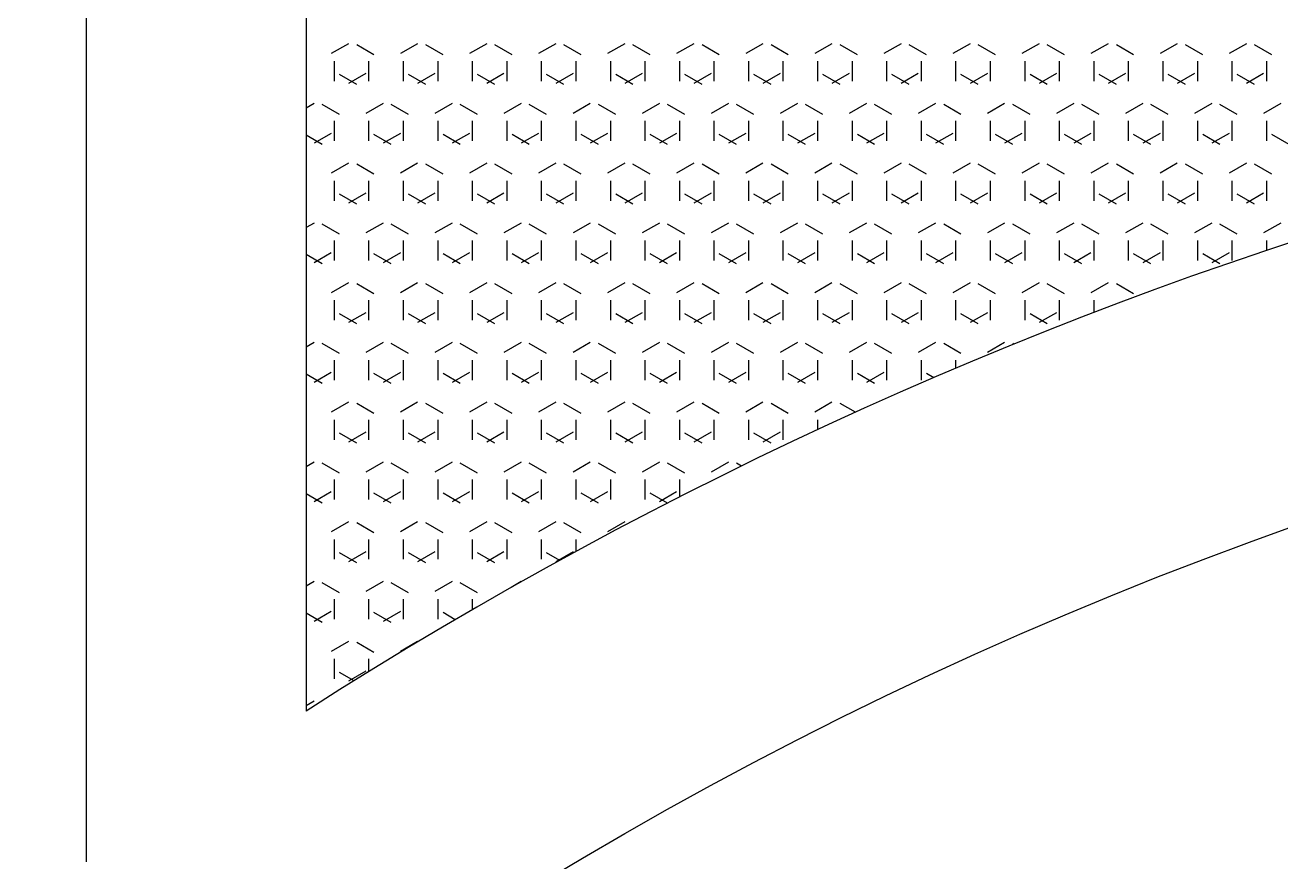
# Model space of a CAD drawing. Extents: x 53 to 973, y -54 to 585.
# Drawn here: x 145.42 to 185.42, y 195.65 to 222.32 of the extents above; entities that cross this region are included whole.
import ezdxf

# ---------------------------------------------------------------- set-up
doc = ezdxf.new("R2010")
doc.units = 0
doc.layers.add('KADRBM', color=7, linetype='CONTINUOUS')

msp = doc.modelspace()

# ---------------------------------------------------------------- linework, layer by layer
at = {"layer": 'KADRBM'}
for p, q in [((147.367, 244.218), (147.367, 195.648)), ((154.367, 244.218), (154.367, 200.452)), ((155.72, 221.725), (155.17, 221.407)), ((156.529, 221.373), (155.979, 221.691)), ((157.92, 221.725), (157.37, 221.407)), ((158.729, 221.373), (158.179, 221.691)), ((160.12, 221.725), (159.57, 221.407)), ((160.928, 221.373), (160.378, 221.691)), ((162.319, 221.725), (161.769, 221.407)), ((163.128, 221.373), (162.578, 221.691)), ((164.519, 221.725), (163.969, 221.407)), ((165.328, 221.373), (164.778, 221.691)), ((166.719, 221.725), (166.169, 221.407)), ((167.528, 221.373), (166.978, 221.691)), ((168.918, 221.725), (168.369, 221.407)), ((169.727, 221.373), (169.177, 221.691)), ((171.118, 221.725), (170.568, 221.407)), ((171.927, 221.373), (171.377, 221.691)), ((173.318, 221.725), (172.768, 221.407)), ((174.127, 221.373), (173.577, 221.691)), ((175.518, 221.725), (174.968, 221.407)), ((176.326, 221.373), (175.776, 221.691)), ((177.717, 221.725), (177.167, 221.407)), ((178.526, 221.373), (177.976, 221.691)), ((179.917, 221.725), (179.367, 221.407)), ((180.726, 221.373), (180.176, 221.691)), ((182.117, 221.725), (181.567, 221.407)), ((182.925, 221.373), (182.376, 221.691)), ((184.316, 221.725), (183.766, 221.407)), ((185.125, 221.373), (184.575, 221.691)), ((155.27, 220.531), (155.27, 221.166)), ((156.37, 220.531), (156.37, 221.166)), ((157.47, 220.531), (157.47, 221.166)), ((158.57, 220.531), (158.57, 221.166)), ((159.67, 220.531), (159.67, 221.166)), ((160.769, 220.531), (160.769, 221.166)), ((161.869, 220.531), (161.869, 221.166)), ((162.969, 220.531), (162.969, 221.166)), ((164.069, 220.531), (164.069, 221.166)), ((165.169, 220.531), (165.169, 221.166)), ((166.269, 220.531), (166.269, 221.166)), ((167.368, 220.531), (167.368, 221.166)), ((168.468, 220.531), (168.468, 221.166)), ((169.568, 220.531), (169.568, 221.166)), ((170.668, 220.531), (170.668, 221.166)), ((171.768, 220.531), (171.768, 221.166)), ((172.868, 220.531), (172.868, 221.166)), ((173.968, 220.531), (173.968, 221.166)), ((175.067, 220.531), (175.067, 221.166)), ((176.167, 220.531), (176.167, 221.166)), ((177.267, 220.531), (177.267, 221.166)), ((178.367, 220.531), (178.367, 221.166)), ((179.467, 220.531), (179.467, 221.166)), ((180.567, 220.531), (180.567, 221.166)), ((181.667, 220.531), (181.667, 221.166)), ((182.766, 220.531), (182.766, 221.166)), ((183.866, 220.531), (183.866, 221.166)), ((184.966, 220.531), (184.966, 221.166)), ((155.979, 220.421), (155.429, 220.738)), ((156.27, 220.772), (155.72, 220.455)), ((158.179, 220.421), (157.629, 220.738)), ((158.47, 220.772), (157.92, 220.455)), ((160.378, 220.421), (159.829, 220.738)), ((160.67, 220.772), (160.12, 220.455)), ((162.578, 220.421), (162.028, 220.738)), ((162.869, 220.772), (162.319, 220.455)), ((164.778, 220.421), (164.228, 220.738)), ((165.069, 220.772), (164.519, 220.455)), ((166.978, 220.421), (166.428, 220.738)), ((167.269, 220.772), (166.719, 220.455)), ((169.177, 220.421), (168.627, 220.738)), ((169.468, 220.772), (168.918, 220.455)), ((171.377, 220.421), (170.827, 220.738)), ((171.668, 220.772), (171.118, 220.455)), ((173.577, 220.421), (173.027, 220.738)), ((173.868, 220.772), (173.318, 220.455)), ((175.776, 220.421), (175.226, 220.738)), ((176.068, 220.772), (175.518, 220.455)), ((177.976, 220.421), (177.426, 220.738)), ((178.267, 220.772), (177.717, 220.455)), ((180.176, 220.421), (179.626, 220.738)), ((180.467, 220.772), (179.917, 220.455)), ((182.376, 220.421), (181.826, 220.738)), ((182.667, 220.772), (182.117, 220.455)), ((184.575, 220.421), (184.025, 220.738)), ((184.866, 220.772), (184.316, 220.455)), ((154.62, 219.82), (154.367, 219.674)), ((155.429, 219.468), (154.879, 219.786)), ((156.82, 219.82), (156.27, 219.502)), ((157.629, 219.468), (157.079, 219.786)), ((159.02, 219.82), (158.47, 219.502)), ((159.829, 219.468), (159.279, 219.786)), ((161.22, 219.82), (160.67, 219.502)), ((162.028, 219.468), (161.478, 219.786)), ((163.419, 219.82), (162.869, 219.502)), ((164.228, 219.468), (163.678, 219.786)), ((165.619, 219.82), (165.069, 219.502)), ((166.428, 219.468), (165.878, 219.786)), ((167.819, 219.82), (167.269, 219.502)), ((168.627, 219.468), (168.077, 219.786)), ((170.018, 219.82), (169.468, 219.502)), ((170.827, 219.468), (170.277, 219.786)), ((172.218, 219.82), (171.668, 219.502)), ((173.027, 219.468), (172.477, 219.786)), ((174.418, 219.82), (173.868, 219.502)), ((175.226, 219.468), (174.677, 219.786)), ((176.617, 219.82), (176.068, 219.502)), ((177.426, 219.468), (176.876, 219.786)), ((178.817, 219.82), (178.267, 219.502)), ((179.626, 219.468), (179.076, 219.786)), ((181.017, 219.82), (180.467, 219.502)), ((181.826, 219.468), (181.276, 219.786)), ((183.217, 219.82), (182.667, 219.502)), ((184.025, 219.468), (183.475, 219.786)), ((185.416, 219.82), (184.866, 219.502)), ((155.27, 218.626), (155.27, 219.261)), ((156.37, 218.626), (156.37, 219.261)), ((157.47, 218.626), (157.47, 219.261)), ((158.57, 218.626), (158.57, 219.261)), ((159.67, 218.626), (159.67, 219.261)), ((160.769, 218.626), (160.769, 219.261)), ((161.869, 218.626), (161.869, 219.261)), ((162.969, 218.626), (162.969, 219.261)), ((164.069, 218.626), (164.069, 219.261)), ((165.169, 218.626), (165.169, 219.261)), ((166.269, 218.626), (166.269, 219.261)), ((167.368, 218.626), (167.368, 219.261)), ((168.468, 218.626), (168.468, 219.261)), ((169.568, 218.626), (169.568, 219.261)), ((170.668, 218.626), (170.668, 219.261)), ((171.768, 218.626), (171.768, 219.261)), ((172.868, 218.626), (172.868, 219.261)), ((173.968, 218.626), (173.968, 219.261)), ((175.067, 218.626), (175.067, 219.261)), ((176.167, 218.626), (176.167, 219.261)), ((177.267, 218.626), (177.267, 219.261)), ((178.367, 218.626), (178.367, 219.261)), ((179.467, 218.626), (179.467, 219.261)), ((180.567, 218.626), (180.567, 219.261)), ((181.667, 218.626), (181.667, 219.261)), ((182.766, 218.626), (182.766, 219.261)), ((183.866, 218.626), (183.866, 219.261)), ((184.966, 218.626), (184.966, 219.261)), ((154.879, 218.516), (154.367, 218.811)), ((155.17, 218.867), (154.62, 218.55)), ((157.079, 218.516), (156.529, 218.833)), ((157.37, 218.867), (156.82, 218.55)), ((159.279, 218.516), (158.729, 218.833)), ((159.57, 218.867), (159.02, 218.55)), ((161.478, 218.516), (160.928, 218.833)), ((161.769, 218.867), (161.22, 218.55)), ((163.678, 218.516), (163.128, 218.833)), ((163.969, 218.867), (163.419, 218.55)), ((165.878, 218.516), (165.328, 218.833)), ((166.169, 218.867), (165.619, 218.55)), ((168.077, 218.516), (167.528, 218.833)), ((168.369, 218.867), (167.819, 218.55)), ((170.277, 218.516), (169.727, 218.833)), ((170.568, 218.867), (170.018, 218.55)), ((172.477, 218.516), (171.927, 218.833)), ((172.768, 218.867), (172.218, 218.55)), ((174.677, 218.516), (174.127, 218.833)), ((174.968, 218.867), (174.418, 218.55)), ((176.876, 218.516), (176.326, 218.833)), ((177.167, 218.867), (176.617, 218.55)), ((179.076, 218.516), (178.526, 218.833)), ((179.367, 218.867), (178.817, 218.55)), ((181.276, 218.516), (180.726, 218.833)), ((181.567, 218.867), (181.017, 218.55)), ((183.475, 218.516), (182.925, 218.833)), ((183.766, 218.867), (183.217, 218.55)), ((185.675, 218.516), (185.125, 218.833)), ((155.72, 217.915), (155.17, 217.597)), ((156.529, 217.563), (155.979, 217.881)), ((157.92, 217.915), (157.37, 217.597)), ((158.729, 217.563), (158.179, 217.881)), ((160.12, 217.915), (159.57, 217.597)), ((160.928, 217.563), (160.378, 217.881)), ((162.319, 217.915), (161.769, 217.597)), ((163.128, 217.563), (162.578, 217.881)), ((164.519, 217.915), (163.969, 217.597)), ((165.328, 217.563), (164.778, 217.881)), ((166.719, 217.915), (166.169, 217.597)), ((167.528, 217.563), (166.978, 217.881)), ((168.918, 217.915), (168.369, 217.597)), ((169.727, 217.563), (169.177, 217.881)), ((171.118, 217.915), (170.568, 217.597)), ((171.927, 217.563), (171.377, 217.881)), ((173.318, 217.915), (172.768, 217.597)), ((174.127, 217.563), (173.577, 217.881)), ((175.518, 217.915), (174.968, 217.597)), ((176.326, 217.563), (175.776, 217.881)), ((177.717, 217.915), (177.167, 217.597)), ((178.526, 217.563), (177.976, 217.881)), ((179.917, 217.915), (179.367, 217.597)), ((180.726, 217.563), (180.176, 217.881)), ((182.117, 217.915), (181.567, 217.597)), ((182.925, 217.563), (182.376, 217.881)), ((184.316, 217.915), (183.766, 217.597)), ((185.125, 217.563), (184.575, 217.881)), ((155.27, 216.721), (155.27, 217.356)), ((156.37, 216.721), (156.37, 217.356)), ((157.47, 216.721), (157.47, 217.356)), ((158.57, 216.721), (158.57, 217.356)), ((159.67, 216.721), (159.67, 217.356)), ((160.769, 216.721), (160.769, 217.356)), ((161.869, 216.721), (161.869, 217.356)), ((162.969, 216.721), (162.969, 217.356)), ((164.069, 216.721), (164.069, 217.356)), ((165.169, 216.721), (165.169, 217.356)), ((166.269, 216.721), (166.269, 217.356)), ((167.368, 216.721), (167.368, 217.356)), ((168.468, 216.721), (168.468, 217.356)), ((169.568, 216.721), (169.568, 217.356)), ((170.668, 216.721), (170.668, 217.356)), ((171.768, 216.721), (171.768, 217.356)), ((172.868, 216.721), (172.868, 217.356)), ((173.968, 216.721), (173.968, 217.356)), ((175.067, 216.721), (175.067, 217.356)), ((176.167, 216.721), (176.167, 217.356)), ((177.267, 216.721), (177.267, 217.356)), ((178.367, 216.721), (178.367, 217.356)), ((179.467, 216.721), (179.467, 217.356)), ((180.567, 216.721), (180.567, 217.356)), ((181.667, 216.721), (181.667, 217.356)), ((182.766, 216.721), (182.766, 217.356)), ((183.866, 216.721), (183.866, 217.356)), ((184.966, 216.721), (184.966, 217.356)), ((155.979, 216.611), (155.429, 216.928)), ((156.27, 216.962), (155.72, 216.645)), ((158.179, 216.611), (157.629, 216.928)), ((158.47, 216.962), (157.92, 216.645)), ((160.378, 216.611), (159.829, 216.928)), ((160.67, 216.962), (160.12, 216.645)), ((162.578, 216.611), (162.028, 216.928)), ((162.869, 216.962), (162.319, 216.645)), ((164.778, 216.611), (164.228, 216.928)), ((165.069, 216.962), (164.519, 216.645)), ((166.978, 216.611), (166.428, 216.928)), ((167.269, 216.962), (166.719, 216.645)), ((169.177, 216.611), (168.627, 216.928)), ((169.468, 216.962), (168.918, 216.645)), ((171.377, 216.611), (170.827, 216.928)), ((171.668, 216.962), (171.118, 216.645)), ((173.577, 216.611), (173.027, 216.928)), ((173.868, 216.962), (173.318, 216.645)), ((175.776, 216.611), (175.226, 216.928)), ((176.068, 216.962), (175.518, 216.645)), ((177.976, 216.611), (177.426, 216.928)), ((178.267, 216.962), (177.717, 216.645)), ((180.176, 216.611), (179.626, 216.928)), ((180.467, 216.962), (179.917, 216.645)), ((182.376, 216.611), (181.826, 216.928)), ((182.667, 216.962), (182.117, 216.645)), ((184.575, 216.611), (184.025, 216.928)), ((184.866, 216.962), (184.316, 216.645)), ((154.62, 216.01), (154.367, 215.864)), ((156.82, 216.01), (156.27, 215.692)), ((159.02, 216.01), (158.47, 215.692)), ((161.22, 216.01), (160.67, 215.692)), ((163.419, 216.01), (162.869, 215.692)), ((165.619, 216.01), (165.069, 215.692)), ((167.819, 216.01), (167.269, 215.692)), ((170.018, 216.01), (169.468, 215.692)), ((172.218, 216.01), (171.668, 215.692)), ((174.418, 216.01), (173.868, 215.692)), ((176.617, 216.01), (176.068, 215.692)), ((178.817, 216.01), (178.267, 215.692)), ((181.017, 216.01), (180.467, 215.692)), ((183.217, 216.01), (182.667, 215.692)), ((185.416, 216.01), (184.866, 215.692)), ((155.429, 215.658), (154.879, 215.976)), ((157.629, 215.658), (157.079, 215.976)), ((159.829, 215.658), (159.279, 215.976)), ((162.028, 215.658), (161.478, 215.976)), ((164.228, 215.658), (163.678, 215.976)), ((166.428, 215.658), (165.878, 215.976)), ((168.627, 215.658), (168.077, 215.976)), ((170.827, 215.658), (170.277, 215.976)), ((173.027, 215.658), (172.477, 215.976)), ((175.226, 215.658), (174.677, 215.976)), ((177.426, 215.658), (176.876, 215.976)), ((179.626, 215.658), (179.076, 215.976)), ((181.826, 215.658), (181.276, 215.976)), ((184.025, 215.658), (183.475, 215.976)), ((155.27, 214.816), (155.27, 215.451)), ((156.37, 214.816), (156.37, 215.451)), ((157.47, 214.816), (157.47, 215.451)), ((158.57, 214.816), (158.57, 215.451)), ((159.67, 214.816), (159.67, 215.451)), ((160.769, 214.816), (160.769, 215.451)), ((161.869, 214.816), (161.869, 215.451)), ((162.969, 214.816), (162.969, 215.451)), ((164.069, 214.816), (164.069, 215.451)), ((165.169, 214.816), (165.169, 215.451)), ((166.269, 214.816), (166.269, 215.451)), ((167.368, 214.816), (167.368, 215.451)), ((168.468, 214.816), (168.468, 215.451)), ((169.568, 214.816), (169.568, 215.451)), ((170.668, 214.816), (170.668, 215.451)), ((171.768, 214.816), (171.768, 215.451)), ((172.868, 214.816), (172.868, 215.451)), ((173.968, 214.816), (173.968, 215.451)), ((175.067, 214.816), (175.067, 215.451)), ((176.167, 214.816), (176.167, 215.451)), ((177.267, 214.816), (177.267, 215.451)), ((178.367, 214.816), (178.367, 215.451)), ((179.467, 214.816), (179.467, 215.451)), ((180.567, 214.816), (180.567, 215.451)), ((181.667, 214.816), (181.667, 215.451)), ((182.766, 214.816), (182.766, 215.451)), ((183.866, 214.816), (183.866, 215.451)), ((184.966, 215.133), (184.966, 215.451)), ((154.879, 214.706), (154.367, 215.001)), ((155.17, 215.057), (154.62, 214.74)), ((157.079, 214.706), (156.529, 215.023)), ((157.37, 215.057), (156.82, 214.74)), ((159.279, 214.706), (158.729, 215.023)), ((159.57, 215.057), (159.02, 214.74)), ((161.478, 214.706), (160.928, 215.023)), ((161.769, 215.057), (161.22, 214.74)), ((163.678, 214.706), (163.128, 215.023)), ((163.969, 215.057), (163.419, 214.74)), ((165.878, 214.706), (165.328, 215.023)), ((166.169, 215.057), (165.619, 214.74)), ((168.077, 214.706), (167.528, 215.023)), ((168.369, 215.057), (167.819, 214.74)), ((170.277, 214.706), (169.727, 215.023)), ((170.568, 215.057), (170.018, 214.74)), ((172.477, 214.706), (171.927, 215.023)), ((172.768, 215.057), (172.218, 214.74)), ((174.677, 214.706), (174.127, 215.023)), ((174.968, 215.057), (174.418, 214.74)), ((176.876, 214.706), (176.326, 215.023)), ((177.167, 215.057), (176.617, 214.74)), ((179.076, 214.706), (178.526, 215.023)), ((179.367, 215.057), (178.817, 214.74)), ((181.276, 214.706), (180.726, 215.023)), ((181.567, 215.057), (181.017, 214.74)), ((183.475, 214.706), (182.925, 215.023)), ((183.766, 215.057), (183.217, 214.74)), ((155.72, 214.105), (155.17, 213.787)), ((156.529, 213.753), (155.979, 214.071)), ((157.92, 214.105), (157.37, 213.787)), ((158.729, 213.753), (158.179, 214.071)), ((160.12, 214.105), (159.57, 213.787)), ((160.928, 213.753), (160.378, 214.071)), ((162.319, 214.105), (161.769, 213.787)), ((163.128, 213.753), (162.578, 214.071)), ((164.519, 214.105), (163.969, 213.787)), ((165.328, 213.753), (164.778, 214.071)), ((166.719, 214.105), (166.169, 213.787)), ((167.528, 213.753), (166.978, 214.071)), ((168.918, 214.105), (168.369, 213.787)), ((169.727, 213.753), (169.177, 214.071)), ((171.118, 214.105), (170.568, 213.787)), ((171.927, 213.753), (171.377, 214.071)), ((173.318, 214.105), (172.768, 213.787)), ((174.127, 213.753), (173.577, 214.071)), ((175.518, 214.105), (174.968, 213.787)), ((176.326, 213.753), (175.776, 214.071)), ((177.717, 214.105), (177.167, 213.787)), ((178.526, 213.753), (177.976, 214.071)), ((179.917, 214.105), (179.367, 213.787)), ((180.726, 213.753), (180.176, 214.071)), ((155.27, 212.911), (155.27, 213.546)), ((156.37, 212.911), (156.37, 213.546)), ((157.47, 212.911), (157.47, 213.546)), ((158.57, 212.911), (158.57, 213.546)), ((159.67, 212.911), (159.67, 213.546)), ((160.769, 212.911), (160.769, 213.546)), ((161.869, 212.911), (161.869, 213.546)), ((162.969, 212.911), (162.969, 213.546)), ((164.069, 212.911), (164.069, 213.546)), ((165.169, 212.911), (165.169, 213.546)), ((166.269, 212.911), (166.269, 213.546)), ((167.368, 212.911), (167.368, 213.546)), ((168.468, 212.911), (168.468, 213.546)), ((169.568, 212.911), (169.568, 213.546)), ((170.668, 212.911), (170.668, 213.546)), ((171.768, 212.911), (171.768, 213.546)), ((172.868, 212.911), (172.868, 213.546)), ((173.968, 212.911), (173.968, 213.546)), ((175.067, 212.911), (175.067, 213.546)), ((176.167, 212.911), (176.167, 213.546)), ((177.267, 212.911), (177.267, 213.546)), ((178.367, 212.911), (178.367, 213.546)), ((179.467, 213.156), (179.467, 213.546)), ((155.979, 212.801), (155.429, 213.118)), ((156.27, 213.152), (155.72, 212.835)), ((158.179, 212.801), (157.629, 213.118)), ((158.47, 213.152), (157.92, 212.835)), ((160.378, 212.801), (159.829, 213.118)), ((160.67, 213.152), (160.12, 212.835)), ((162.578, 212.801), (162.028, 213.118)), ((162.869, 213.152), (162.319, 212.835)), ((164.778, 212.801), (164.228, 213.118)), ((165.069, 213.152), (164.519, 212.835)), ((166.978, 212.801), (166.428, 213.118)), ((167.269, 213.152), (166.719, 212.835)), ((169.177, 212.801), (168.627, 213.118)), ((169.468, 213.152), (168.918, 212.835)), ((171.377, 212.801), (170.827, 213.118)), ((171.668, 213.152), (171.118, 212.835)), ((173.577, 212.801), (173.027, 213.118)), ((173.868, 213.152), (173.318, 212.835)), ((175.776, 212.801), (175.226, 213.118)), ((176.068, 213.152), (175.518, 212.835)), ((177.976, 212.801), (177.426, 213.118)), ((178.267, 213.152), (177.717, 212.835)), ((154.62, 212.2), (154.367, 212.054)), ((155.429, 211.848), (154.879, 212.166)), ((156.82, 212.2), (156.27, 211.882)), ((157.629, 211.848), (157.079, 212.166)), ((159.02, 212.2), (158.47, 211.882)), ((159.829, 211.848), (159.279, 212.166)), ((161.22, 212.2), (160.67, 211.882)), ((162.028, 211.848), (161.478, 212.166)), ((163.419, 212.2), (162.869, 211.882)), ((164.228, 211.848), (163.678, 212.166)), ((165.619, 212.2), (165.069, 211.882)), ((166.428, 211.848), (165.878, 212.166)), ((167.819, 212.2), (167.269, 211.882)), ((168.627, 211.848), (168.077, 212.166)), ((170.018, 212.2), (169.468, 211.882)), ((170.827, 211.848), (170.277, 212.166)), ((172.218, 212.2), (171.668, 211.882)), ((173.027, 211.848), (172.477, 212.166)), ((174.418, 212.2), (173.868, 211.882)), ((175.226, 211.848), (174.677, 212.166)), ((176.617, 212.2), (176.068, 211.882)), ((176.911, 212.146), (176.876, 212.166)), ((155.27, 211.006), (155.27, 211.641)), ((156.37, 211.006), (156.37, 211.641)), ((157.47, 211.006), (157.47, 211.641)), ((158.57, 211.006), (158.57, 211.641)), ((159.67, 211.006), (159.67, 211.641)), ((160.769, 211.006), (160.769, 211.641)), ((161.869, 211.006), (161.869, 211.641)), ((162.969, 211.006), (162.969, 211.641)), ((164.069, 211.006), (164.069, 211.641)), ((165.169, 211.006), (165.169, 211.641)), ((166.269, 211.006), (166.269, 211.641)), ((167.368, 211.006), (167.368, 211.641)), ((168.468, 211.006), (168.468, 211.641)), ((169.568, 211.006), (169.568, 211.641)), ((170.668, 211.006), (170.668, 211.641)), ((171.768, 211.006), (171.768, 211.641)), ((172.868, 211.006), (172.868, 211.641)), ((173.968, 211.006), (173.968, 211.641)), ((175.067, 211.381), (175.067, 211.641)), ((154.879, 210.896), (154.367, 211.191)), ((155.17, 211.247), (154.62, 210.93)), ((157.079, 210.896), (156.529, 211.213)), ((157.37, 211.247), (156.82, 210.93)), ((159.279, 210.896), (158.729, 211.213)), ((159.57, 211.247), (159.02, 210.93)), ((161.478, 210.896), (160.928, 211.213)), ((161.769, 211.247), (161.22, 210.93)), ((163.678, 210.896), (163.128, 211.213)), ((163.969, 211.247), (163.419, 210.93)), ((165.878, 210.896), (165.328, 211.213)), ((166.169, 211.247), (165.619, 210.93)), ((168.077, 210.896), (167.528, 211.213)), ((168.369, 211.247), (167.819, 210.93)), ((170.277, 210.896), (169.727, 211.213)), ((170.568, 211.247), (170.018, 210.93)), ((172.477, 210.896), (171.927, 211.213)), ((172.768, 211.247), (172.218, 210.93)), ((174.36, 211.078), (174.127, 211.213)), ((155.72, 210.295), (155.17, 209.977)), ((156.529, 209.943), (155.979, 210.261)), ((157.92, 210.295), (157.37, 209.977)), ((158.729, 209.943), (158.179, 210.261)), ((160.12, 210.295), (159.57, 209.977)), ((160.928, 209.943), (160.378, 210.261)), ((162.319, 210.295), (161.769, 209.977)), ((163.128, 209.943), (162.578, 210.261)), ((164.519, 210.295), (163.969, 209.977)), ((165.328, 209.943), (164.778, 210.261)), ((166.719, 210.295), (166.169, 209.977)), ((167.528, 209.943), (166.978, 210.261)), ((168.918, 210.295), (168.369, 209.977)), ((169.727, 209.943), (169.177, 210.261)), ((171.118, 210.295), (170.568, 209.977)), ((171.868, 209.977), (171.377, 210.261)), ((155.27, 209.101), (155.27, 209.736)), ((156.37, 209.101), (156.37, 209.736)), ((157.47, 209.101), (157.47, 209.736)), ((158.57, 209.101), (158.57, 209.736)), ((159.67, 209.101), (159.67, 209.736)), ((160.769, 209.101), (160.769, 209.736)), ((161.869, 209.101), (161.869, 209.736)), ((162.969, 209.101), (162.969, 209.736)), ((164.069, 209.101), (164.069, 209.736)), ((165.169, 209.101), (165.169, 209.736)), ((166.269, 209.101), (166.269, 209.736)), ((167.368, 209.101), (167.368, 209.736)), ((168.468, 209.101), (168.468, 209.736)), ((169.568, 209.101), (169.568, 209.736)), ((170.668, 209.425), (170.668, 209.736)), ((155.979, 208.991), (155.429, 209.308)), ((156.27, 209.342), (155.72, 209.025)), ((158.179, 208.991), (157.629, 209.308)), ((158.47, 209.342), (157.92, 209.025)), ((160.378, 208.991), (159.829, 209.308)), ((160.67, 209.342), (160.12, 209.025)), ((162.578, 208.991), (162.028, 209.308)), ((162.869, 209.342), (162.319, 209.025)), ((164.778, 208.991), (164.228, 209.308)), ((165.069, 209.342), (164.519, 209.025)), ((166.978, 208.991), (166.428, 209.308)), ((167.269, 209.342), (166.719, 209.025)), ((169.177, 208.991), (168.627, 209.308)), ((169.468, 209.342), (168.918, 209.025)), ((154.62, 208.39), (154.367, 208.244)), ((155.429, 208.038), (154.879, 208.356)), ((156.82, 208.39), (156.27, 208.072)), ((157.629, 208.038), (157.079, 208.356)), ((159.02, 208.39), (158.47, 208.072)), ((159.829, 208.038), (159.279, 208.356)), ((161.22, 208.39), (160.67, 208.072)), ((162.028, 208.038), (161.478, 208.356)), ((163.419, 208.39), (162.869, 208.072)), ((164.228, 208.038), (163.678, 208.356)), ((165.619, 208.39), (165.069, 208.072)), ((166.428, 208.038), (165.878, 208.356)), ((167.819, 208.39), (167.269, 208.072)), ((168.236, 208.264), (168.077, 208.356)), ((155.27, 207.196), (155.27, 207.831)), ((156.37, 207.196), (156.37, 207.831)), ((157.47, 207.196), (157.47, 207.831)), ((158.57, 207.196), (158.57, 207.831)), ((159.67, 207.196), (159.67, 207.831)), ((160.769, 207.196), (160.769, 207.831)), ((161.869, 207.196), (161.869, 207.831)), ((162.969, 207.196), (162.969, 207.831)), ((164.069, 207.196), (164.069, 207.831)), ((165.169, 207.196), (165.169, 207.831)), ((166.269, 207.281), (166.269, 207.831)), ((154.879, 207.086), (154.367, 207.381)), ((155.17, 207.437), (154.62, 207.12)), ((157.079, 207.086), (156.529, 207.403)), ((157.37, 207.437), (156.82, 207.12)), ((159.279, 207.086), (158.729, 207.403)), ((159.57, 207.437), (159.02, 207.12)), ((161.478, 207.086), (160.928, 207.403)), ((161.769, 207.437), (161.22, 207.12)), ((163.678, 207.086), (163.128, 207.403)), ((163.969, 207.437), (163.419, 207.12)), ((165.878, 207.086), (165.328, 207.403)), ((166.169, 207.437), (165.619, 207.12)), ((155.72, 206.485), (155.17, 206.167)), ((156.529, 206.133), (155.979, 206.451)), ((157.92, 206.485), (157.37, 206.167)), ((158.729, 206.133), (158.179, 206.451)), ((160.12, 206.485), (159.57, 206.167)), ((160.928, 206.133), (160.378, 206.451)), ((162.319, 206.485), (161.769, 206.167)), ((163.128, 206.133), (162.578, 206.451)), ((164.519, 206.485), (163.969, 206.167)), ((155.27, 205.291), (155.27, 205.926)), ((156.37, 205.291), (156.37, 205.926)), ((157.47, 205.291), (157.47, 205.926)), ((158.57, 205.291), (158.57, 205.926)), ((159.67, 205.291), (159.67, 205.926)), ((160.769, 205.291), (160.769, 205.926)), ((161.869, 205.291), (161.869, 205.926)), ((162.969, 205.544), (162.969, 205.926)), ((155.979, 205.181), (155.429, 205.498)), ((156.27, 205.532), (155.72, 205.215)), ((158.179, 205.181), (157.629, 205.498)), ((158.47, 205.532), (157.92, 205.215)), ((160.378, 205.181), (159.829, 205.498)), ((160.67, 205.532), (160.12, 205.215)), ((162.445, 205.257), (162.028, 205.498)), ((162.869, 205.532), (162.319, 205.215)), ((154.62, 204.58), (154.367, 204.434)), ((155.429, 204.228), (154.879, 204.546)), ((156.82, 204.58), (156.27, 204.262)), ((157.629, 204.228), (157.079, 204.546)), ((159.02, 204.58), (158.47, 204.262)), ((159.829, 204.228), (159.279, 204.546)), ((161.22, 204.58), (160.896, 204.393)), ((155.27, 203.386), (155.27, 204.021)), ((156.37, 203.386), (156.37, 204.021)), ((157.47, 203.386), (157.47, 204.021)), ((158.57, 203.386), (158.57, 204.021)), ((159.67, 203.69), (159.67, 204.021)), ((155.17, 203.627), (154.62, 203.31)), ((157.079, 203.276), (156.529, 203.593)), ((157.37, 203.627), (156.82, 203.31)), ((159.118, 203.368), (158.729, 203.593)), ((154.879, 203.276), (154.367, 203.571)), ((155.72, 202.675), (155.17, 202.357)), ((156.529, 202.323), (155.979, 202.641)), ((157.92, 202.675), (157.37, 202.357)), ((155.27, 201.481), (155.27, 202.116)), ((156.37, 201.714), (156.37, 202.116)), ((155.895, 201.419), (155.429, 201.688)), ((156.27, 201.722), (155.72, 201.405)), ((154.62, 200.77), (154.367, 200.624))]:
    msp.add_line(p, q, dxfattribs=at)
for radius in [129.29, 113.505]:
    msp.add_circle((228.871, 84.397), radius, dxfattribs=at)
msp.add_arc((228.871, 84.397), 137.912, 56.58428, 122.69927, dxfattribs=at)

doc.saveas('drawing.dxf')
